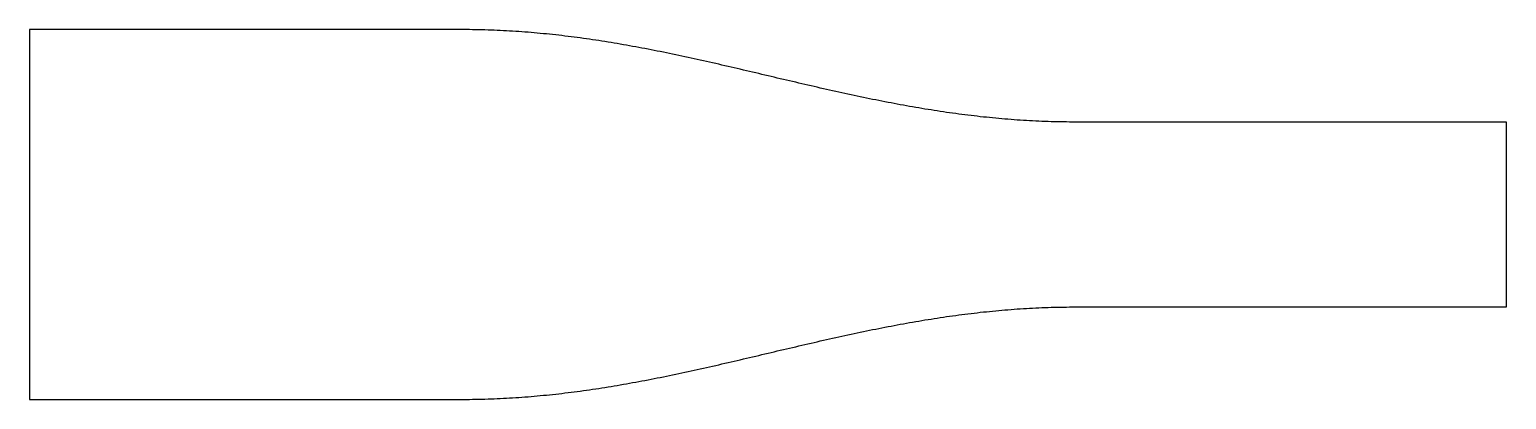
# Model space of a CAD drawing. Header units: metres. Extents: x -0.4 to 4.4, y 0.4 to 1.6.
import ezdxf

# ---------------------------------------------------------------- set-up
doc = ezdxf.new("R2010")
doc.units = ezdxf.units.M

msp = doc.modelspace()

# ---------------------------------------------------------------- linework, layer by layer
at = {"layer": 'PAREDES'}
msp.add_lwpolyline([(-0.4, 1.6), (-0.4, 0.4), (-0.386, 0.4), (-0.372, 0.4), (-0.358, 0.4), (-0.344, 0.4), (-0.33, 0.4), (-0.316, 0.4), (-0.302, 0.4), (-0.288, 0.4), (-0.274, 0.4), (-0.26, 0.4), (-0.246, 0.4), (-0.232, 0.4), (-0.218, 0.4), (-0.204, 0.4), (-0.19, 0.4), (-0.176, 0.4), (-0.162, 0.4), (-0.148, 0.4), (-0.134, 0.4), (-0.12, 0.4), (-0.106, 0.4), (-0.092, 0.4), (-0.078, 0.4), (-0.064, 0.4), (-0.05, 0.4), (-0.036, 0.4), (-0.022, 0.4), (-0.008, 0.4), (0.006, 0.4), (0.02, 0.4), (0.034, 0.4), (0.048, 0.4), (0.062, 0.4), (0.076, 0.4), (0.09, 0.4), (0.104, 0.4), (0.118, 0.4), (0.132, 0.4), (0.146, 0.4), (0.16, 0.4), (0.174, 0.4), (0.188, 0.4), (0.202, 0.4), (0.216, 0.4), (0.23, 0.4), (0.244, 0.4), (0.258, 0.4), (0.272, 0.4), (0.286, 0.4), (0.3, 0.4), (0.314, 0.4), (0.328, 0.4), (0.342, 0.4), (0.356, 0.4), (0.37, 0.4), (0.384, 0.4), (0.398, 0.4), (0.412, 0.4), (0.426, 0.4), (0.44, 0.4), (0.454, 0.4), (0.468, 0.4), (0.482, 0.4), (0.496, 0.4), (0.51, 0.4), (0.524, 0.4), (0.538, 0.4), (0.552, 0.4), (0.566, 0.4), (0.58, 0.4), (0.594, 0.4), (0.608, 0.4), (0.622, 0.4), (0.636, 0.4), (0.65, 0.4), (0.664, 0.4), (0.678, 0.4), (0.692, 0.4), (0.706, 0.4), (0.72, 0.4), (0.734, 0.4), (0.748, 0.4), (0.762, 0.4), (0.776, 0.4), (0.79, 0.4), (0.804, 0.4), (0.818, 0.4), (0.832, 0.4), (0.846, 0.4), (0.86, 0.4), (0.874, 0.4), (0.888, 0.4), (0.902, 0.4), (0.916, 0.4), (0.93, 0.4), (0.944, 0.4), (0.958, 0.4), (0.972, 0.4), (0.986, 0.4), (1, 0.4), (1.01, 0.4), (1.02, 0.4001), (1.03, 0.4002), (1.04, 0.4003), (1.05, 0.4005), (1.06, 0.4007), (1.07, 0.4009), (1.08, 0.4012), (1.09, 0.4015), (1.1, 0.4018), (1.11, 0.4022), (1.12, 0.4027), (1.13, 0.4031), (1.14, 0.4036), (1.15, 0.4041), (1.16, 0.4047), (1.17, 0.4053), (1.18, 0.406), (1.19, 0.4066), (1.2, 0.4073), (1.21, 0.4081), (1.22, 0.4089), (1.23, 0.4097), (1.24, 0.4105), (1.25, 0.4114), (1.26, 0.4123), (1.27, 0.4133), (1.28, 0.4143), (1.29, 0.4153), (1.3, 0.4163), (1.31, 0.4174), (1.32, 0.4186), (1.33, 0.4197), (1.34, 0.4209), (1.35, 0.4221), (1.36, 0.4234), (1.37, 0.4246), (1.38, 0.4259), (1.39, 0.4273), (1.4, 0.4286), (1.41, 0.43), (1.42, 0.4315), (1.43, 0.4329), (1.44, 0.4344), (1.45, 0.4359), (1.46, 0.4375), (1.47, 0.4391), (1.48, 0.4407), (1.49, 0.4423), (1.5, 0.4439), (1.51, 0.4456), (1.52, 0.4473), (1.53, 0.449), (1.54, 0.4508), (1.55, 0.4526), (1.56, 0.4544), (1.57, 0.4562), (1.58, 0.4581), (1.59, 0.4599), (1.6, 0.4618), (1.61, 0.4637), (1.62, 0.4657), (1.63, 0.4676), (1.64, 0.4696), (1.65, 0.4716), (1.66, 0.4736), (1.67, 0.4757), (1.68, 0.4777), (1.69, 0.4798), (1.7, 0.4819), (1.71, 0.484), (1.72, 0.4861), (1.73, 0.4883), (1.74, 0.4904), (1.75, 0.4926), (1.76, 0.4948), (1.77, 0.497), (1.78, 0.4992), (1.79, 0.5014), (1.8, 0.5036), (1.81, 0.5059), (1.82, 0.5082), (1.83, 0.5104), (1.84, 0.5127), (1.85, 0.515), (1.86, 0.5173), (1.87, 0.5196), (1.88, 0.5219), (1.89, 0.5242), (1.9, 0.5265), (1.91, 0.5289), (1.92, 0.5312), (1.93, 0.5335), (1.94, 0.5359), (1.95, 0.5382), (1.96, 0.5406), (1.97, 0.5429), (1.98, 0.5453), (1.99, 0.5476), (2, 0.55), (2.01, 0.5524), (2.02, 0.5547), (2.03, 0.5571), (2.04, 0.5594), (2.05, 0.5618), (2.06, 0.5641), (2.07, 0.5665), (2.08, 0.5688), (2.09, 0.5711), (2.1, 0.5735), (2.11, 0.5758), (2.12, 0.5781), (2.13, 0.5804), (2.14, 0.5827), (2.15, 0.585), (2.16, 0.5873), (2.17, 0.5896), (2.18, 0.5918), (2.19, 0.5941), (2.2, 0.5964), (2.21, 0.5986), (2.22, 0.6008), (2.23, 0.603), (2.24, 0.6052), (2.25, 0.6074), (2.26, 0.6096), (2.27, 0.6117), (2.28, 0.6139), (2.29, 0.616), (2.3, 0.6181), (2.31, 0.6202), (2.32, 0.6223), (2.33, 0.6243), (2.34, 0.6264), (2.35, 0.6284), (2.36, 0.6304), (2.37, 0.6324), (2.38, 0.6343), (2.39, 0.6363), (2.4, 0.6382), (2.41, 0.6401), (2.42, 0.6419), (2.43, 0.6438), (2.44, 0.6456), (2.45, 0.6474), (2.46, 0.6492), (2.47, 0.651), (2.48, 0.6527), (2.49, 0.6544), (2.5, 0.6561), (2.51, 0.6577), (2.52, 0.6593), (2.53, 0.6609), (2.54, 0.6625), (2.55, 0.6641), (2.56, 0.6656), (2.57, 0.6671), (2.58, 0.6685), (2.59, 0.67), (2.6, 0.6714), (2.61, 0.6727), (2.62, 0.6741), (2.63, 0.6754), (2.64, 0.6766), (2.65, 0.6779), (2.66, 0.6791), (2.67, 0.6803), (2.68, 0.6814), (2.69, 0.6826), (2.7, 0.6837), (2.71, 0.6847), (2.72, 0.6857), (2.73, 0.6867), (2.74, 0.6877), (2.75, 0.6886), (2.76, 0.6895), (2.77, 0.6903), (2.78, 0.6911), (2.79, 0.6919), (2.8, 0.6927), (2.81, 0.6934), (2.82, 0.694), (2.83, 0.6947), (2.84, 0.6953), (2.85, 0.6959), (2.86, 0.6964), (2.87, 0.6969), (2.88, 0.6973), (2.89, 0.6978), (2.9, 0.6982), (2.91, 0.6985), (2.92, 0.6988), (2.93, 0.6991), (2.94, 0.6993), (2.95, 0.6995), (2.96, 0.6997), (2.97, 0.6998), (2.98, 0.6999), (2.99, 0.7), (3, 0.7), (3.014, 0.7), (3.028, 0.7), (3.042, 0.7), (3.056, 0.7), (3.07, 0.7), (3.084, 0.7), (3.098, 0.7), (3.112, 0.7), (3.126, 0.7), (3.14, 0.7), (3.154, 0.7), (3.168, 0.7), (3.182, 0.7), (3.196, 0.7), (3.21, 0.7), (3.224, 0.7), (3.238, 0.7), (3.252, 0.7), (3.266, 0.7), (3.28, 0.7), (3.294, 0.7), (3.308, 0.7), (3.322, 0.7), (3.336, 0.7), (3.35, 0.7), (3.364, 0.7), (3.378, 0.7), (3.392, 0.7), (3.406, 0.7), (3.42, 0.7), (3.434, 0.7), (3.448, 0.7), (3.462, 0.7), (3.476, 0.7), (3.49, 0.7), (3.504, 0.7), (3.518, 0.7), (3.532, 0.7), (3.546, 0.7), (3.56, 0.7), (3.574, 0.7), (3.588, 0.7), (3.602, 0.7), (3.616, 0.7), (3.63, 0.7), (3.644, 0.7), (3.658, 0.7), (3.672, 0.7), (3.686, 0.7), (3.7, 0.7), (3.714, 0.7), (3.728, 0.7), (3.742, 0.7), (3.756, 0.7), (3.77, 0.7), (3.784, 0.7), (3.798, 0.7), (3.812, 0.7), (3.826, 0.7), (3.84, 0.7), (3.854, 0.7), (3.868, 0.7), (3.882, 0.7), (3.896, 0.7), (3.91, 0.7), (3.924, 0.7), (3.938, 0.7), (3.952, 0.7), (3.966, 0.7), (3.98, 0.7), (3.994, 0.7), (4.008, 0.7), (4.022, 0.7), (4.036, 0.7), (4.05, 0.7), (4.064, 0.7), (4.078, 0.7), (4.092, 0.7), (4.106, 0.7), (4.12, 0.7), (4.134, 0.7), (4.148, 0.7), (4.162, 0.7), (4.176, 0.7), (4.19, 0.7), (4.204, 0.7), (4.218, 0.7), (4.232, 0.7), (4.246, 0.7), (4.26, 0.7), (4.274, 0.7), (4.288, 0.7), (4.302, 0.7), (4.316, 0.7), (4.33, 0.7), (4.344, 0.7), (4.358, 0.7), (4.372, 0.7), (4.386, 0.7), (4.4, 0.7), (4.4, 1.3), (4.386, 1.3), (4.372, 1.3), (4.358, 1.3), (4.344, 1.3), (4.33, 1.3), (4.316, 1.3), (4.302, 1.3), (4.288, 1.3), (4.274, 1.3), (4.26, 1.3), (4.246, 1.3), (4.232, 1.3), (4.218, 1.3), (4.204, 1.3), (4.19, 1.3), (4.176, 1.3), (4.162, 1.3), (4.148, 1.3), (4.134, 1.3), (4.12, 1.3), (4.106, 1.3), (4.092, 1.3), (4.078, 1.3), (4.064, 1.3), (4.05, 1.3), (4.036, 1.3), (4.022, 1.3), (4.008, 1.3), (3.994, 1.3), (3.98, 1.3), (3.966, 1.3), (3.952, 1.3), (3.938, 1.3), (3.924, 1.3), (3.91, 1.3), (3.896, 1.3), (3.882, 1.3), (3.868, 1.3), (3.854, 1.3), (3.84, 1.3), (3.826, 1.3), (3.812, 1.3), (3.798, 1.3), (3.784, 1.3), (3.77, 1.3), (3.756, 1.3), (3.742, 1.3), (3.728, 1.3), (3.714, 1.3), (3.7, 1.3), (3.686, 1.3), (3.672, 1.3), (3.658, 1.3), (3.644, 1.3), (3.63, 1.3), (3.616, 1.3), (3.602, 1.3), (3.588, 1.3), (3.574, 1.3), (3.56, 1.3), (3.546, 1.3), (3.532, 1.3), (3.518, 1.3), (3.504, 1.3), (3.49, 1.3), (3.476, 1.3), (3.462, 1.3), (3.448, 1.3), (3.434, 1.3), (3.42, 1.3), (3.406, 1.3), (3.392, 1.3), (3.378, 1.3), (3.364, 1.3), (3.35, 1.3), (3.336, 1.3), (3.322, 1.3), (3.308, 1.3), (3.294, 1.3), (3.28, 1.3), (3.266, 1.3), (3.252, 1.3), (3.238, 1.3), (3.224, 1.3), (3.21, 1.3), (3.196, 1.3), (3.182, 1.3), (3.168, 1.3), (3.154, 1.3), (3.14, 1.3), (3.126, 1.3), (3.112, 1.3), (3.098, 1.3), (3.084, 1.3), (3.07, 1.3), (3.056, 1.3), (3.042, 1.3), (3.028, 1.3), (3.014, 1.3), (3, 1.3), (2.99, 1.3), (2.98, 1.3001), (2.97, 1.3002), (2.96, 1.3003), (2.95, 1.3005), (2.94, 1.3007), (2.93, 1.3009), (2.92, 1.3012), (2.91, 1.3015), (2.9, 1.3018), (2.89, 1.3022), (2.88, 1.3027), (2.87, 1.3031), (2.86, 1.3036), (2.85, 1.3041), (2.84, 1.3047), (2.83, 1.3053), (2.82, 1.306), (2.81, 1.3066), (2.8, 1.3073), (2.79, 1.3081), (2.78, 1.3089), (2.77, 1.3097), (2.76, 1.3105), (2.75, 1.3114), (2.74, 1.3123), (2.73, 1.3133), (2.72, 1.3143), (2.71, 1.3153), (2.7, 1.3163), (2.69, 1.3174), (2.68, 1.3186), (2.67, 1.3197), (2.66, 1.3209), (2.65, 1.3221), (2.64, 1.3234), (2.63, 1.3246), (2.62, 1.3259), (2.61, 1.3273), (2.6, 1.3286), (2.59, 1.33), (2.58, 1.3315), (2.57, 1.3329), (2.56, 1.3344), (2.55, 1.3359), (2.54, 1.3375), (2.53, 1.3391), (2.52, 1.3407), (2.51, 1.3423), (2.5, 1.3439), (2.49, 1.3456), (2.48, 1.3473), (2.47, 1.349), (2.46, 1.3508), (2.45, 1.3526), (2.44, 1.3544), (2.43, 1.3562), (2.42, 1.3581), (2.41, 1.3599), (2.4, 1.3618), (2.39, 1.3637), (2.38, 1.3657), (2.37, 1.3676), (2.36, 1.3696), (2.35, 1.3716), (2.34, 1.3736), (2.33, 1.3757), (2.32, 1.3777), (2.31, 1.3798), (2.3, 1.3819), (2.29, 1.384), (2.28, 1.3861), (2.27, 1.3883), (2.26, 1.3904), (2.25, 1.3926), (2.24, 1.3948), (2.23, 1.397), (2.22, 1.3992), (2.21, 1.4014), (2.2, 1.4036), (2.19, 1.4059), (2.18, 1.4082), (2.17, 1.4104), (2.16, 1.4127), (2.15, 1.415), (2.14, 1.4173), (2.13, 1.4196), (2.12, 1.4219), (2.11, 1.4242), (2.1, 1.4265), (2.09, 1.4289), (2.08, 1.4312), (2.07, 1.4335), (2.06, 1.4359), (2.05, 1.4382), (2.04, 1.4406), (2.03, 1.4429), (2.02, 1.4453), (2.01, 1.4476), (2, 1.45), (1.99, 1.4524), (1.98, 1.4547), (1.97, 1.4571), (1.96, 1.4594), (1.95, 1.4618), (1.94, 1.4641), (1.93, 1.4665), (1.92, 1.4688), (1.91, 1.4711), (1.9, 1.4735), (1.89, 1.4758), (1.88, 1.4781), (1.87, 1.4804), (1.86, 1.4827), (1.85, 1.485), (1.84, 1.4873), (1.83, 1.4896), (1.82, 1.4918), (1.81, 1.4941), (1.8, 1.4964), (1.79, 1.4986), (1.78, 1.5008), (1.77, 1.503), (1.76, 1.5052), (1.75, 1.5074), (1.74, 1.5096), (1.73, 1.5117), (1.72, 1.5139), (1.71, 1.516), (1.7, 1.5181), (1.69, 1.5202), (1.68, 1.5223), (1.67, 1.5243), (1.66, 1.5264), (1.65, 1.5284), (1.64, 1.5304), (1.63, 1.5324), (1.62, 1.5343), (1.61, 1.5363), (1.6, 1.5382), (1.59, 1.5401), (1.58, 1.5419), (1.57, 1.5438), (1.56, 1.5456), (1.55, 1.5474), (1.54, 1.5492), (1.53, 1.551), (1.52, 1.5527), (1.51, 1.5544), (1.5, 1.5561), (1.49, 1.5577), (1.48, 1.5593), (1.47, 1.5609), (1.46, 1.5625), (1.45, 1.5641), (1.44, 1.5656), (1.43, 1.5671), (1.42, 1.5685), (1.41, 1.57), (1.4, 1.5714), (1.39, 1.5727), (1.38, 1.5741), (1.37, 1.5754), (1.36, 1.5766), (1.35, 1.5779), (1.34, 1.5791), (1.33, 1.5803), (1.32, 1.5814), (1.31, 1.5826), (1.3, 1.5837), (1.29, 1.5847), (1.28, 1.5857), (1.27, 1.5867), (1.26, 1.5877), (1.25, 1.5886), (1.24, 1.5895), (1.23, 1.5903), (1.22, 1.5911), (1.21, 1.5919), (1.2, 1.5927), (1.19, 1.5934), (1.18, 1.594), (1.17, 1.5947), (1.16, 1.5953), (1.15, 1.5959), (1.14, 1.5964), (1.13, 1.5969), (1.12, 1.5973), (1.11, 1.5978), (1.1, 1.5982), (1.09, 1.5985), (1.08, 1.5988), (1.07, 1.5991), (1.06, 1.5993), (1.05, 1.5995), (1.04, 1.5997), (1.03, 1.5998), (1.02, 1.5999), (1.01, 1.6), (1, 1.6), (0.986, 1.6), (0.972, 1.6), (0.958, 1.6), (0.944, 1.6), (0.93, 1.6), (0.916, 1.6), (0.902, 1.6), (0.888, 1.6), (0.874, 1.6), (0.86, 1.6), (0.846, 1.6), (0.832, 1.6), (0.818, 1.6), (0.804, 1.6), (0.79, 1.6), (0.776, 1.6), (0.762, 1.6), (0.748, 1.6), (0.734, 1.6), (0.72, 1.6), (0.706, 1.6), (0.692, 1.6), (0.678, 1.6), (0.664, 1.6), (0.65, 1.6), (0.636, 1.6), (0.622, 1.6), (0.608, 1.6), (0.594, 1.6), (0.58, 1.6), (0.566, 1.6), (0.552, 1.6), (0.538, 1.6), (0.524, 1.6), (0.51, 1.6), (0.496, 1.6), (0.482, 1.6), (0.468, 1.6), (0.454, 1.6), (0.44, 1.6), (0.426, 1.6), (0.412, 1.6), (0.398, 1.6), (0.384, 1.6), (0.37, 1.6), (0.356, 1.6), (0.342, 1.6), (0.328, 1.6), (0.314, 1.6), (0.3, 1.6), (0.286, 1.6), (0.272, 1.6), (0.258, 1.6), (0.244, 1.6), (0.23, 1.6), (0.216, 1.6), (0.202, 1.6), (0.188, 1.6), (0.174, 1.6), (0.16, 1.6), (0.146, 1.6), (0.132, 1.6), (0.118, 1.6), (0.104, 1.6), (0.09, 1.6), (0.076, 1.6), (0.062, 1.6), (0.048, 1.6), (0.034, 1.6), (0.02, 1.6), (0.006, 1.6), (-0.008, 1.6), (-0.022, 1.6), (-0.036, 1.6), (-0.05, 1.6), (-0.064, 1.6), (-0.078, 1.6), (-0.092, 1.6), (-0.106, 1.6), (-0.12, 1.6), (-0.134, 1.6), (-0.148, 1.6), (-0.162, 1.6), (-0.176, 1.6), (-0.19, 1.6), (-0.204, 1.6), (-0.218, 1.6), (-0.232, 1.6), (-0.246, 1.6), (-0.26, 1.6), (-0.274, 1.6), (-0.288, 1.6), (-0.302, 1.6), (-0.316, 1.6), (-0.33, 1.6), (-0.344, 1.6), (-0.358, 1.6), (-0.372, 1.6), (-0.386, 1.6)], close=True, dxfattribs=at)

doc.saveas('drawing.dxf')
